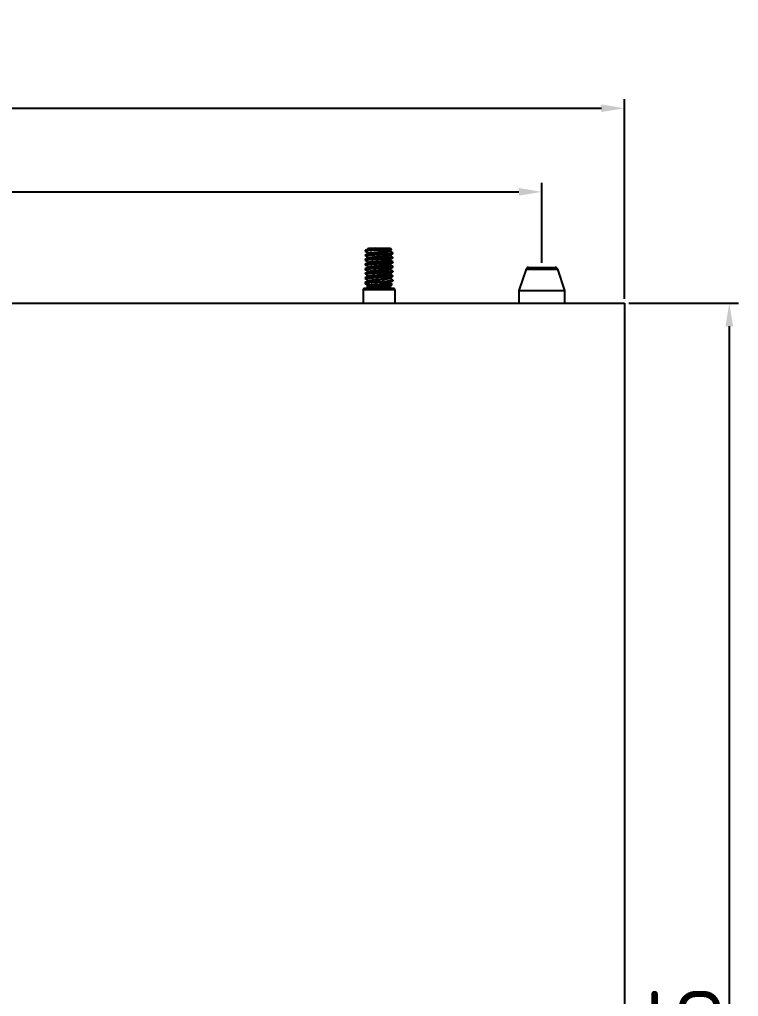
# Model space of a CAD drawing. Header units: millimetres. Extents: x 3299 to 14264, y 1863 to 5555.
# Drawn here: x 4096.7 to 4253.5, y 2687.9 to 2900.9 of the extents above; entities that cross this region are included whole.
import ezdxf

# ---------------------------------------------------------------- set-up
doc = ezdxf.new("R2010")
doc.units = ezdxf.units.MM
doc.layers.add('02___PRT_ALL_AXES', color=7, linetype='Continuous')
doc.layers.add('细实线', color=7, linetype='Continuous', lineweight=18)
doc.styles.add('工程字', font='gbenor.shx', dxfattribs={"bigfont": 'gbcbig.shx'})
doc.dimstyles.new('ISO-200', dxfattribs={"dimtxt": 15, "dimasz": 5, "dimexe": 2, "dimexo": 1, "dimgap": 2, "dimtad": 1, "dimdsep": 46, "dimtxsty": '工程字', "dimcen": 2.5, "dimclrd": 3, "dimclre": 3, "dimclrt": 6, "dimadec": 0, "dimazin": 0, "dimtfac": 1, "dimtmove": 0, "dimatfit": 3, "dimfxl": 1, "dimarcsym": 0})

# ---------------------------------------------------------------- blocks, each defined once
blk = doc.blocks.new('*D152')
at = {"layer": 'Defpoints', "color": 0, "transparency": 16777216}
for p in [(4210.59, 2863.32), (3646.59, 2846.82), (4210.59, 2846.82)]:
    blk.add_point(p, dxfattribs=at)
at = {"layer": '细实线', "color": 3, "lineweight": -2, "transparency": 16777216}
for p, q in [((3646.59, 2847.82), (3646.59, 2865.32)), ((4210.59, 2847.82), (4210.59, 2865.32)), ((3651.59, 2863.32), (4205.59, 2863.32))]:
    blk.add_line(p, q, dxfattribs=at)
at = {"layer": '细实线', "color": 3, "transparency": 16777216}
for points in [[(3651.59, 2864.15), (3651.59, 2862.49), (3646.59, 2863.32)], [(4205.59, 2864.15), (4205.59, 2862.49), (4210.59, 2863.32)]]:
    blk.add_solid(points, dxfattribs=at)
at = {"layer": '细实线', "color": 6, "lineweight": 5, "transparency": 16777216, "insert": (3928.59, 2872.82), "char_height": 15, "attachment_point": 5, "style": '工程字'}
blk.add_mtext('564', dxfattribs=at)
blk = doc.blocks.new('*D153')
at = {"layer": 'Defpoints', "color": 0, "transparency": 16777216}
for p in [(4228.59, 2881.55), (3628.59, 2839.02), (4228.59, 2839.02)]:
    blk.add_point(p, dxfattribs=at)
at = {"layer": '细实线', "color": 3, "lineweight": -2, "transparency": 16777216}
for p, q in [((3628.59, 2840.02), (3628.59, 2883.55)), ((4228.59, 2840.02), (4228.59, 2883.55)), ((3633.59, 2881.55), (4223.59, 2881.55))]:
    blk.add_line(p, q, dxfattribs=at)
at = {"layer": '细实线', "color": 3, "transparency": 16777216}
for points in [[(3633.59, 2882.38), (3633.59, 2880.72), (3628.59, 2881.55)], [(4223.59, 2882.38), (4223.59, 2880.72), (4228.59, 2881.55)]]:
    blk.add_solid(points, dxfattribs=at)
at = {"layer": '细实线', "color": 6, "lineweight": 5, "transparency": 16777216, "insert": (3928.59, 2891.05), "char_height": 15, "attachment_point": 5, "style": '工程字'}
blk.add_mtext('600', dxfattribs=at)
blk = doc.blocks.new('*D154')
at = {"layer": 'Defpoints', "color": 0, "transparency": 16777216}
for p in [(4228.59, 2839.02), (4228.59, 2501.52), (4251.47, 2501.52)]:
    blk.add_point(p, dxfattribs=at)
at = {"layer": '细实线', "color": 3, "lineweight": -2, "transparency": 16777216}
for p, q in [((4229.59, 2839.02), (4253.47, 2839.02)), ((4251.47, 2834.02), (4251.47, 2506.52)), ((4229.59, 2501.52), (4253.47, 2501.52))]:
    blk.add_line(p, q, dxfattribs=at)
at = {"layer": '细实线', "color": 3, "transparency": 16777216}
for points in [[(4250.64, 2834.02), (4252.31, 2834.02), (4251.47, 2839.02)], [(4250.64, 2506.52), (4252.31, 2506.52), (4251.47, 2501.52)]]:
    blk.add_solid(points, dxfattribs=at)
at = {"layer": '细实线', "color": 6, "lineweight": 5, "transparency": 16777216, "insert": (4241.97, 2670.27), "char_height": 15, "attachment_point": 5, "rotation": 90, "style": '工程字'}
blk.add_mtext('337.5', dxfattribs=at)

msp = doc.modelspace()

# ---------------------------------------------------------------- linework, layer by layer
at = {"color": 7, "linetype": 'Continuous'}
for p, q in [((4172.13564, 2850.55801), (4172.08801, 2850.52311)), ((4172.08801, 2850.52311), (4172.66096, 2850.52311)), ((4172.08801, 2850.42311), (4172.10059, 2850.40853)), ((4172.76457, 2851.02311), (4172.85054, 2850.97311)), ((4172.76459, 2851.02311), (4177.58789, 2851.02311)), ((4172.88435, 2850.99277), (4172.97612, 2851.02311)), ((4177.58801, 2851.02311), (4177.83442, 2850.7767)), ((4172.10059, 2849.53769), (4172.08801, 2849.52311)), ((4172.08801, 2849.52311), (4172.08801, 2849.42311)), ((4172.10059, 2849.40853), (4172.08801, 2849.42311)), ((4172.10059, 2848.53769), (4172.08801, 2848.52311)), ((4172.08801, 2848.52311), (4172.08801, 2848.42311)), ((4172.10059, 2848.40853), (4172.08801, 2848.42311)), ((4178.07543, 2850.03769), (4178.08801, 2850.02311)), ((4178.07543, 2849.90853), (4178.08801, 2849.92311)), ((4178.07543, 2849.03769), (4178.08801, 2849.02311)), ((4178.07543, 2848.90853), (4178.08801, 2848.92311)), ((4178.08801, 2850.02311), (4178.08801, 2849.92311)), ((4178.08801, 2849.02311), (4178.08801, 2848.92311)), ((4172.10059, 2847.53769), (4172.08801, 2847.52311)), ((4172.08801, 2847.52311), (4172.08801, 2847.42311)), ((4172.10059, 2847.40853), (4172.08801, 2847.42311)), ((4172.10059, 2846.53769), (4172.08801, 2846.52311)), ((4172.08801, 2846.52311), (4172.08801, 2846.42311)), ((4172.10059, 2846.40853), (4172.08801, 2846.42311)), ((4178.07543, 2848.03769), (4178.08801, 2848.02311)), ((4178.07543, 2847.90853), (4178.08801, 2847.92311)), ((4178.07543, 2847.03769), (4178.08801, 2847.02311)), ((4178.07543, 2846.90853), (4178.08801, 2846.92311)), ((4178.08801, 2846.02311), (4178.07543, 2846.03769)), ((4178.08801, 2848.02311), (4178.08801, 2847.92311)), ((4178.08801, 2847.02311), (4178.08801, 2846.92311)), ((4178.08801, 2846.02311), (4178.08801, 2845.92311)), ((4207.19773, 2846.48406), (4205.61301, 2841.82311)), ((4207.19773, 2846.48406), (4213.97829, 2846.48406)), ((4207.67112, 2846.82311), (4213.5049, 2846.82311)), ((4213.97829, 2846.48406), (4215.56301, 2841.82311)), ((4172.10059, 2845.53769), (4172.08801, 2845.52311)), ((4172.08801, 2845.52311), (4172.08801, 2845.42311)), ((4172.10059, 2845.40853), (4172.08801, 2845.42311)), ((4172.10059, 2844.53769), (4172.08801, 2844.52311)), ((4172.08801, 2844.52311), (4172.08801, 2844.42311)), ((4172.10059, 2844.40853), (4172.08801, 2844.42311)), ((4178.07543, 2845.90853), (4178.08801, 2845.92311)), ((4178.08801, 2845.02311), (4178.07543, 2845.03769)), ((4178.07543, 2844.90853), (4178.08801, 2844.92311)), ((4178.07543, 2844.03769), (4178.08801, 2844.02311)), ((4178.07543, 2843.90853), (4178.08801, 2843.92311)), ((4178.08801, 2845.02311), (4178.08801, 2844.92311)), ((4178.08801, 2844.02311), (4178.08801, 2843.92311)), ((4178.53801, 2841.92311), (4171.63801, 2841.92311)), ((4178.23801, 2842.22311), (4171.93801, 2842.22311)), ((4172.08801, 2843.52311), (4172.10059, 2843.53769)), ((4172.24036, 2843.17504), (4172.16227, 2843.22311)), ((4172.97612, 2843.02311), (4172.23484, 2843.47311)), ((4172.47079, 2842.84033), (4172.47404, 2842.84936)), ((4172.47079, 2842.84033), (4172.58801, 2842.72311)), ((4172.58801, 2842.72311), (4177.58801, 2842.72311)), ((4172.62676, 2842.81103), (4172.97612, 2843.02311)), ((4177.96122, 2843.09631), (4177.58801, 2842.72311)), ((4177.95775, 2843.10593), (4177.96122, 2843.09631)), ((4205.61301, 2841.82311), (4215.56301, 2841.82311)), ((4205.61301, 2841.82311), (4205.61301, 2839.02311)), ((4215.56301, 2841.82311), (4215.56301, 2839.02311)), ((3628.58801, 2839.02311), (4228.58801, 2839.02311)), ((4228.58801, 2839.02311), (4228.58801, 2501.52311))]:
    msp.add_line(p, q, dxfattribs=at)
for points in [[(4172.10059, 2850.40853), (4172.37322, 2850.2504), (4172.67325, 2850.07618), (4172.85054, 2849.97311)], [(4172.88435, 2850.99277), (4172.66823, 2850.86712), (4172.3682, 2850.69291), (4172.13564, 2850.55801)], [(4177.29167, 2850.45345), (4177.50277, 2850.57618), (4177.8308, 2850.76664)], [(4178.07543, 2850.03769), (4177.80782, 2850.19291), (4177.50779, 2850.36712), (4177.32548, 2850.47311)], [(4172.88435, 2849.99277), (4172.66823, 2849.86712), (4172.3682, 2849.69291), (4172.10059, 2849.53769)], [(4172.10059, 2849.40853), (4172.37322, 2849.2504), (4172.67325, 2849.07618), (4172.85054, 2848.97311)], [(4172.88435, 2848.99277), (4172.66823, 2848.86712), (4172.3682, 2848.69291), (4172.10059, 2848.53769)], [(4172.10059, 2848.40853), (4172.37322, 2848.2504), (4172.67325, 2848.07618), (4172.85054, 2847.97311)], [(4177.29167, 2849.45345), (4177.50277, 2849.57618), (4177.80281, 2849.7504), (4178.07543, 2849.90853)], [(4177.29167, 2848.45345), (4177.50277, 2848.57618), (4177.80281, 2848.7504), (4178.07543, 2848.90853)], [(4178.07543, 2849.03769), (4177.80782, 2849.19291), (4177.50779, 2849.36712), (4177.32548, 2849.47311)], [(4178.07543, 2848.03769), (4177.80782, 2848.19291), (4177.50779, 2848.36712), (4177.32548, 2848.47311)], [(4172.88435, 2847.99277), (4172.66823, 2847.86712), (4172.3682, 2847.69291), (4172.10059, 2847.53769)], [(4172.10059, 2847.40853), (4172.37322, 2847.2504), (4172.67325, 2847.07618), (4172.85054, 2846.97311)], [(4172.88435, 2846.99277), (4172.66823, 2846.86712), (4172.3682, 2846.69291), (4172.10059, 2846.53769)], [(4172.10059, 2846.40853), (4172.37322, 2846.2504), (4172.67325, 2846.07618), (4172.85054, 2845.97311)], [(4172.88435, 2845.99277), (4172.66823, 2845.86712), (4172.3682, 2845.69291), (4172.10059, 2845.53769)], [(4177.29167, 2847.45345), (4177.50277, 2847.57618), (4177.80281, 2847.7504), (4178.07543, 2847.90853)], [(4177.29167, 2846.45345), (4177.50277, 2846.57618), (4177.80281, 2846.7504), (4178.07543, 2846.90853)], [(4178.07543, 2847.03769), (4177.80782, 2847.19291), (4177.50779, 2847.36712), (4177.32548, 2847.47311)], [(4178.07543, 2846.03769), (4177.80782, 2846.19291), (4177.50779, 2846.36712), (4177.32548, 2846.47311)], [(4172.10059, 2845.40853), (4172.37322, 2845.2504), (4172.67325, 2845.07618), (4172.85054, 2844.97311)], [(4172.88435, 2844.99277), (4172.66823, 2844.86712), (4172.3682, 2844.69291), (4172.10059, 2844.53769)], [(4172.10059, 2844.40853), (4172.37322, 2844.2504), (4172.67325, 2844.07618), (4172.85054, 2843.97311)], [(4172.88435, 2843.99277), (4172.66823, 2843.86712), (4172.3682, 2843.69291), (4172.10059, 2843.53769)], [(4177.29167, 2845.45345), (4177.50277, 2845.57618), (4177.80281, 2845.7504), (4178.07543, 2845.90853)], [(4177.29167, 2844.45345), (4177.50277, 2844.57618), (4177.80281, 2844.7504), (4178.07543, 2844.90853)], [(4177.29167, 2843.45345), (4177.50277, 2843.57618), (4177.80281, 2843.7504), (4178.07543, 2843.90853)], [(4178.07543, 2845.03769), (4177.80782, 2845.19291), (4177.50779, 2845.36712), (4177.32548, 2845.47311)], [(4178.07543, 2844.03769), (4177.80782, 2844.19291), (4177.50779, 2844.36712), (4177.32548, 2844.47311)], [(4172.24036, 2843.17504), (4172.45003, 2843.04924), (4172.63065, 2842.94023)], [(4172.6588, 2842.95656), (4172.5676, 2842.90363), (4172.47404, 2842.84936)], [(4177.95775, 2843.10593), (4177.80782, 2843.19291), (4177.50779, 2843.36712), (4177.32548, 2843.47311)]]:
    msp.add_lwpolyline(points, dxfattribs=at)
for centre, radius, start, end in [((4207.67112, 2846.32311), 0.5, 90, 161.2219668), ((4213.5049, 2846.32311), 0.5, 18.7780332, 90), ((4171.93801, 2841.92311), 0.3, 90, 180), ((4178.23801, 2841.92311), 0.3, 0, 90)]:
    msp.add_arc(centre, radius, start, end, dxfattribs=at)
for points, knots in [([(4172.66096, 2850.52311), (4172.61735, 2850.51917), (4172.53532, 2850.5114), (4172.43621, 2850.50075), (4172.36496, 2850.49212), (4172.31775, 2850.4859), (4172.27482, 2850.47968), (4172.23624, 2850.47347), (4172.20204, 2850.46727), (4172.17229, 2850.46109), (4172.15035, 2850.45574), (4172.13508, 2850.45139), (4172.12529, 2850.44828), (4172.11662, 2850.44517), (4172.10912, 2850.44208), (4172.10269, 2850.43895), (4172.09466, 2850.43425), (4172.08801, 2850.42829), (4172.08801, 2850.42311)], [0, 0, 0, 0, 0.223423963, 0.420450549, 0.508607983, 0.589634485, 0.663431712, 0.729924305, 0.789043364, 0.840730337, 0.884949955, 0.904267291, 0.921733684, 0.93736409, 0.951181705, 0.963222833, 0.973545603, 1, 1, 1, 1]), ([(4174.48646, 2851.02311), (4174.34715, 2851.00227), (4174.07448, 2850.96165), (4173.6781, 2850.90136), (4173.30992, 2850.84243), (4173.02517, 2850.79294), (4172.81822, 2850.75334), (4172.68043, 2850.72496), (4172.5554, 2850.69688), (4172.44375, 2850.66912), (4172.34596, 2850.64165), (4172.27357, 2850.61815), (4172.22305, 2850.59922), (4172.19047, 2850.58569), (4172.16161, 2850.57222), (4172.14387, 2850.56277), (4172.13566, 2850.55801)], [0, 0, 0, 0, 0.175926587, 0.344289064, 0.500718693, 0.641591835, 0.705216481, 0.76386899, 0.817279195, 0.865232999, 0.907544399, 0.944115535, 0.96023671, 0.97491436, 0.988160638, 1, 1, 1, 1]), ([(4177.83079, 2850.76664), (4177.82951, 2850.7659), (4177.82656, 2850.76446), (4177.8192, 2850.76162), (4177.80729, 2850.75822), (4177.7898, 2850.75435), (4177.76813, 2850.75046), (4177.74232, 2850.74656), (4177.69979, 2850.74102), (4177.63661, 2850.73429), (4177.54909, 2850.72658), (4177.44644, 2850.71886), (4177.32932, 2850.71114), (4177.19846, 2850.70342), (4177.05469, 2850.69572), (4176.89888, 2850.68803), (4176.73199, 2850.68035), (4176.49026, 2850.66989), (4176.16833, 2850.65702), (4175.76367, 2850.64197), (4175.34138, 2850.62699), (4174.91108, 2850.61207), (4174.48241, 2850.59722), (4174.06483, 2850.58246), (4173.66743, 2850.56778), (4173.29868, 2850.5532), (4172.96639, 2850.53874), (4172.75789, 2850.52841), (4172.66096, 2850.52311)], [0, 0, 0, 0, 0.000855761, 0.001899461, 0.004567888, 0.008024729, 0.012274695, 0.017317372, 0.023146594, 0.037125148, 0.054126807, 0.074050571, 0.096765162, 0.122133327, 0.149998337, 0.180186006, 0.212518091, 0.246797224, 0.320373162, 0.399186681, 0.481418514, 0.565198033, 0.648649224, 0.729935558, 0.807290654, 0.879054331, 0.943752795, 1, 1, 1, 1]), ([(4172.88436, 2849.99277), (4172.88906, 2849.9955), (4172.90015, 2850.00076), (4172.91933, 2850.00783), (4172.94292, 2850.01493), (4172.97087, 2850.02205), (4173.00314, 2850.02918), (4173.05451, 2850.03924), (4173.12905, 2850.05154), (4173.23043, 2850.06572), (4173.34698, 2850.07996), (4173.47775, 2850.09422), (4173.62169, 2850.10851), (4173.7776, 2850.12281), (4174.00566, 2850.14239), (4174.31046, 2850.16649), (4174.69279, 2850.19478), (4175.08801, 2850.22311), (4175.48323, 2850.25143), (4175.86556, 2850.27973), (4176.17036, 2850.30383), (4176.39842, 2850.32341), (4176.55434, 2850.33772), (4176.69827, 2850.352), (4176.82904, 2850.36626), (4176.94559, 2850.3805), (4177.04697, 2850.39468), (4177.12151, 2850.40699), (4177.17288, 2850.41704), (4177.20515, 2850.42417), (4177.2331, 2850.43129), (4177.25669, 2850.43839), (4177.27587, 2850.44546), (4177.28696, 2850.45072), (4177.29166, 2850.45345)], [0, 0, 0, 0, 0.003671267, 0.008268159, 0.013813515, 0.020312795, 0.027760448, 0.036147191, 0.055690298, 0.078812707, 0.105332222, 0.135050258, 0.167724015, 0.203094171, 0.240876807, 0.322432172, 0.409750374, 0.499999398, 0.590248826, 0.677567367, 0.759122331, 0.796905489, 0.832274281, 0.864949913, 0.894665887, 0.921186835, 0.944309373, 0.963851202, 0.972239373, 0.97968789, 0.986185987, 0.991729789, 0.996327336, 1, 1, 1, 1]), ([(4177.83441, 2850.7767), (4177.8348, 2850.77631), (4177.83546, 2850.77554), (4177.83613, 2850.77425), (4177.83635, 2850.77292), (4177.83608, 2850.7716), (4177.83536, 2850.77031), (4177.83371, 2850.76847), (4177.83203, 2850.76736), (4177.83079, 2850.76664)], [0, 0, 0, 0, 0.126281493, 0.234427547, 0.332529419, 0.431197916, 0.540894252, 0.669420496, 1, 1, 1, 1]), ([(4172.08801, 2849.42311), (4172.08801, 2849.4245), (4172.08884, 2849.42758), (4172.09209, 2849.43171), (4172.09715, 2849.43574), (4172.10409, 2849.43975), (4172.11292, 2849.44376), (4172.12367, 2849.44778), (4172.13634, 2849.45181), (4172.15697, 2849.45751), (4172.18758, 2849.46448), (4172.23002, 2849.47249), (4172.2799, 2849.48052), (4172.33708, 2849.48858), (4172.40142, 2849.49665), (4172.47275, 2849.50472), (4172.5509, 2849.51281), (4172.6681, 2849.524), (4172.82997, 2849.5378), (4172.96363, 2849.54796), (4173.03437, 2849.55311)], [0, 0, 0, 0, 0.004335532, 0.009537526, 0.016134341, 0.024387615, 0.034427764, 0.046324417, 0.060116976, 0.075824688, 0.11300384, 0.157861494, 0.210347147, 0.270353034, 0.337731759, 0.412328206, 0.493966349, 0.582445539, 0.779073468, 1, 1, 1, 1]), ([(4172.08801, 2848.42311), (4172.08801, 2848.4244), (4172.08872, 2848.42724), (4172.09153, 2848.43111), (4172.09595, 2848.43488), (4172.10201, 2848.43863), (4172.10971, 2848.44238), (4172.11908, 2848.44613), (4172.13013, 2848.4499), (4172.14812, 2848.45522), (4172.17483, 2848.46173), (4172.21189, 2848.46921), (4172.25546, 2848.47671), (4172.30545, 2848.48423), (4172.36175, 2848.49176), (4172.42425, 2848.4993), (4172.49278, 2848.50685), (4172.59576, 2848.5173), (4172.73834, 2848.53019), (4172.92515, 2848.54521), (4173.13158, 2848.56025), (4173.35576, 2848.57531), (4173.59567, 2848.59038), (4173.84912, 2848.60546), (4174.11381, 2848.62055), (4174.4822, 2848.64088), (4174.9522, 2848.66594), (4175.51564, 2848.69574), (4175.97898, 2848.7209), (4176.33679, 2848.74133), (4176.58977, 2848.75641), (4176.82911, 2848.77149), (4177.05266, 2848.78655), (4177.25837, 2848.80158), (4177.4444, 2848.8166), (4177.60904, 2848.83157), (4177.73213, 2848.84451), (4177.81878, 2848.85504), (4177.87461, 2848.86257), (4177.92412, 2848.87009), (4177.96719, 2848.87759), (4178.00375, 2848.88506), (4178.03372, 2848.89249), (4178.05446, 2848.89901), (4178.06759, 2848.90442), (4178.07301, 2848.90714), (4178.0754, 2848.90853)], [0, 0, 0, 0, 0.000644869, 0.001404336, 0.002351467, 0.003524303, 0.004942444, 0.006616567, 0.008552829, 0.010754941, 0.015963423, 0.022244469, 0.02959066, 0.037991326, 0.047433342, 0.057896564, 0.069357181, 0.08179093, 0.10947282, 0.140692666, 0.175175439, 0.21260813, 0.252655887, 0.294955558, 0.339125895, 0.384767103, 0.478800891, 0.573660564, 0.665919546, 0.710025689, 0.752246428, 0.792200854, 0.829527115, 0.863890871, 0.894980724, 0.92252238, 0.946267909, 0.956654059, 0.966017238, 0.974337884, 0.981603166, 0.987802597, 0.992929117, 0.996985542, 0.99862013, 1, 1, 1, 1]), ([(4173.03437, 2848.65311), (4172.9712, 2848.64851), (4172.85094, 2848.63941), (4172.68027, 2848.62513), (4172.52935, 2848.61088), (4172.39944, 2848.59669), (4172.30487, 2848.58436), (4172.24054, 2848.57424), (4172.20094, 2848.5671), (4172.16724, 2848.56), (4172.13952, 2848.55292), (4172.12025, 2848.54672), (4172.10797, 2848.54159), (4172.10287, 2848.53901), (4172.10061, 2848.53769)], [0, 0, 0, 0, 0.201492007, 0.383656223, 0.544808282, 0.683723721, 0.799356863, 0.848168357, 0.890853918, 0.927369397, 0.957695046, 0.981853605, 0.991661561, 1, 1, 1, 1]), ([(4178.08801, 2850.02311), (4178.08801, 2850.02182), (4178.08731, 2850.01898), (4178.08449, 2850.01511), (4178.08007, 2850.01134), (4178.07401, 2850.00759), (4178.06631, 2850.00384), (4178.05694, 2850.00009), (4178.04589, 2849.99632), (4178.0279, 2849.991), (4178.00119, 2849.98449), (4177.96413, 2849.97701), (4177.92056, 2849.96951), (4177.87057, 2849.96199), (4177.81427, 2849.95446), (4177.75177, 2849.94692), (4177.68324, 2849.93937), (4177.58026, 2849.92892), (4177.43768, 2849.91603), (4177.25088, 2849.90101), (4177.04445, 2849.88597), (4176.82026, 2849.87091), (4176.58035, 2849.85584), (4176.3269, 2849.84075), (4176.06221, 2849.82566), (4175.69382, 2849.80534), (4175.22382, 2849.78028), (4174.66038, 2849.75048), (4174.19704, 2849.72532), (4173.83923, 2849.70489), (4173.58625, 2849.68981), (4173.34691, 2849.67473), (4173.12336, 2849.65967), (4172.91765, 2849.64464), (4172.73163, 2849.62962), (4172.56699, 2849.61465), (4172.44389, 2849.60171), (4172.35724, 2849.59118), (4172.30141, 2849.58365), (4172.25191, 2849.57613), (4172.20883, 2849.56863), (4172.17227, 2849.56116), (4172.1423, 2849.55373), (4172.12156, 2849.54721), (4172.10843, 2849.5418), (4172.10302, 2849.53908), (4172.10062, 2849.53769)], [0, 0, 0, 0, 0.00064487, 0.001404336, 0.002351468, 0.003524304, 0.004942445, 0.006616568, 0.008552831, 0.010754943, 0.015963426, 0.022244474, 0.029590666, 0.037991334, 0.047433352, 0.057896575, 0.069357195, 0.081790946, 0.109472842, 0.140692694, 0.175175473, 0.212608171, 0.252655935, 0.294955613, 0.339125957, 0.384767172, 0.478800971, 0.573660652, 0.665919638, 0.710025781, 0.752246519, 0.792200943, 0.829527199, 0.86389095, 0.894980796, 0.922522444, 0.946267962, 0.956654106, 0.966017279, 0.974337919, 0.981603195, 0.987802619, 0.992929131, 0.996985549, 0.998620133, 1, 1, 1, 1]), ([(4172.88435, 2848.99277), (4172.88883, 2848.99537), (4172.89934, 2849.0004), (4172.91746, 2849.00718), (4172.93962, 2849.01398), (4172.96578, 2849.02081), (4172.99591, 2849.02765), (4173.04377, 2849.03728), (4173.11315, 2849.04906), (4173.20748, 2849.06267), (4173.31594, 2849.07631), (4173.43765, 2849.08998), (4173.52314, 2849.09871), (4173.56792, 2849.10311)], [0, 0, 0, 0, 0.022368175, 0.050180629, 0.083541831, 0.12247672, 0.166972939, 0.216997688, 0.333376403, 0.47090047, 0.628727296, 0.805621936, 1, 1, 1, 1]), ([(4172.88436, 2847.99277), (4172.88906, 2847.9955), (4172.90015, 2848.00076), (4172.91934, 2848.00783), (4172.94292, 2848.01493), (4172.97087, 2848.02205), (4173.00314, 2848.02918), (4173.05451, 2848.03923), (4173.12905, 2848.05154), (4173.23043, 2848.06572), (4173.34698, 2848.07995), (4173.47775, 2848.09422), (4173.62169, 2848.1085), (4173.7776, 2848.12281), (4174.00566, 2848.14239), (4174.31046, 2848.16649), (4174.69279, 2848.19478), (4175.08801, 2848.22311), (4175.48323, 2848.25143), (4175.86556, 2848.27973), (4176.17036, 2848.30383), (4176.39842, 2848.32341), (4176.55433, 2848.33771), (4176.69827, 2848.352), (4176.82904, 2848.36626), (4176.94559, 2848.3805), (4177.04697, 2848.39468), (4177.12151, 2848.40698), (4177.17288, 2848.41704), (4177.20515, 2848.42417), (4177.2331, 2848.43129), (4177.25669, 2848.43839), (4177.27588, 2848.44546), (4177.28696, 2848.45072), (4177.29166, 2848.45345)], [0, 0, 0, 0, 0.003673286, 0.00827159, 0.013815367, 0.020312219, 0.027760563, 0.036149437, 0.055691779, 0.078813129, 0.105335327, 0.135050017, 0.167726312, 0.203095129, 0.240877714, 0.322432618, 0.409751454, 0.500000818, 0.590249486, 0.677567669, 0.759123427, 0.796905172, 0.832276518, 0.864949248, 0.894667634, 0.921187465, 0.944308698, 0.963853514, 0.972239639, 0.979686378, 0.986185443, 0.991732054, 0.996329419, 1, 1, 1, 1]), ([(4173.03437, 2849.55311), (4173.14239, 2849.56097), (4173.36971, 2849.5764), (4173.72526, 2849.59832), (4174.10731, 2849.62028), (4174.50841, 2849.64227), (4174.92079, 2849.66426), (4175.33642, 2849.68626), (4175.74722, 2849.70825), (4176.1452, 2849.73024), (4176.52263, 2849.75219), (4176.87216, 2849.77411), (4177.14282, 2849.79288), (4177.34034, 2849.80812), (4177.47254, 2849.81917), (4177.59313, 2849.83019), (4177.70152, 2849.8412), (4177.79721, 2849.85219), (4177.87972, 2849.86314), (4177.94, 2849.87264), (4177.98129, 2849.88041), (4178.00707, 2849.88592), (4178.0293, 2849.89141), (4178.04797, 2849.89689), (4178.06306, 2849.90234), (4178.07175, 2849.90641), (4178.07541, 2849.90853)], [0, 0, 0, 0, 0.064248641, 0.135152492, 0.211304009, 0.291251994, 0.373438885, 0.45627195, 0.538144868, 0.617470348, 0.692711062, 0.762408734, 0.825215805, 0.853652545, 0.879922696, 0.903904338, 0.925481957, 0.944553421, 0.961035457, 0.974852369, 0.980745821, 0.98595724, 0.990484355, 0.994327436, 0.997493303, 1, 1, 1, 1]), ([(4178.08801, 2849.02311), (4178.08801, 2849.02213), (4178.08763, 2849.02006), (4178.08603, 2849.0171), (4178.08346, 2849.0142), (4178.07993, 2849.01132), (4178.07544, 2849.00845), (4178.06763, 2849.00435), (4178.05531, 2848.99937), (4178.03752, 2848.99368), (4178.01586, 2848.98798), (4177.99035, 2848.98226), (4177.96102, 2848.97652), (4177.92791, 2848.97078), (4177.89106, 2848.96503), (4177.85051, 2848.95927), (4177.78924, 2848.95129), (4177.70384, 2848.94144), (4177.59108, 2848.92998), (4177.46512, 2848.91851), (4177.27281, 2848.90256), (4177.00491, 2848.88298), (4176.65452, 2848.86021), (4176.27112, 2848.83739), (4175.8628, 2848.81454), (4175.43816, 2848.79166), (4175.00613, 2848.76878), (4174.57583, 2848.7459), (4174.15633, 2848.72303), (4173.75644, 2848.70019), (4173.38462, 2848.67738), (4173.14708, 2848.66131), (4173.03437, 2848.65311)], [0, 0, 0, 0, 0.000577, 0.001216819, 0.001966211, 0.002854596, 0.003899542, 0.005111677, 0.008060856, 0.011733818, 0.016143283, 0.021291763, 0.02717753, 0.033796868, 0.041144882, 0.049214742, 0.057996089, 0.077648117, 0.10000787, 0.124960848, 0.152377216, 0.214024879, 0.283665601, 0.359840736, 0.440952406, 0.525297879, 0.611105103, 0.696570063, 0.779898885, 0.859333434, 0.933227109, 1, 1, 1, 1]), ([(4173.56792, 2849.10311), (4173.64664, 2849.11085), (4173.81226, 2849.12605), (4174.07128, 2849.14767), (4174.34952, 2849.16933), (4174.64168, 2849.191), (4174.94228, 2849.21269), (4175.24564, 2849.23438), (4175.54601, 2849.25607), (4175.83773, 2849.27774), (4176.11529, 2849.2994), (4176.37345, 2849.32102), (4176.60733, 2849.34258), (4176.78494, 2849.36115), (4176.91157, 2849.37628), (4176.99395, 2849.38715), (4177.06733, 2849.39799), (4177.13137, 2849.40881), (4177.18576, 2849.41958), (4177.22485, 2849.42897), (4177.25102, 2849.43666), (4177.26694, 2849.44208), (4177.28031, 2849.44749), (4177.2882, 2849.45143), (4177.29167, 2849.45345)], [0, 0, 0, 0, 0.063377804, 0.133262351, 0.20825727, 0.286994911, 0.367998689, 0.449739264, 0.530679759, 0.609302608, 0.684126455, 0.753750646, 0.816873122, 0.872312993, 0.896831045, 0.919057671, 0.938894203, 0.956261621, 0.971086249, 0.983316393, 0.988454514, 0.992942681, 0.996786788, 1, 1, 1, 1]), ([(4172.08801, 2847.42311), (4172.08801, 2847.4244), (4172.08872, 2847.42724), (4172.09153, 2847.43111), (4172.09595, 2847.43488), (4172.10201, 2847.43863), (4172.10971, 2847.44238), (4172.11908, 2847.44613), (4172.13013, 2847.4499), (4172.14812, 2847.45522), (4172.17483, 2847.46173), (4172.21189, 2847.46921), (4172.25546, 2847.47671), (4172.30545, 2847.48423), (4172.36175, 2847.49176), (4172.42425, 2847.4993), (4172.49278, 2847.50685), (4172.59576, 2847.5173), (4172.73834, 2847.53019), (4172.92515, 2847.54521), (4173.13158, 2847.56025), (4173.35576, 2847.57531), (4173.59567, 2847.59038), (4173.84912, 2847.60546), (4174.11381, 2847.62055), (4174.4822, 2847.64088), (4174.9522, 2847.66594), (4175.51564, 2847.69574), (4175.97898, 2847.7209), (4176.33679, 2847.74133), (4176.58977, 2847.75641), (4176.82911, 2847.77149), (4177.05266, 2847.78655), (4177.25837, 2847.80158), (4177.4444, 2847.8166), (4177.60904, 2847.83157), (4177.73213, 2847.84451), (4177.81878, 2847.85504), (4177.87461, 2847.86257), (4177.92412, 2847.87009), (4177.96719, 2847.87759), (4178.00375, 2847.88506), (4178.03372, 2847.89249), (4178.05446, 2847.89901), (4178.06759, 2847.90442), (4178.07301, 2847.90714), (4178.0754, 2847.90853)], [0, 0, 0, 0, 0.000644869, 0.001404336, 0.002351467, 0.003524303, 0.004942444, 0.006616567, 0.008552829, 0.010754941, 0.015963423, 0.022244469, 0.02959066, 0.037991326, 0.047433342, 0.057896564, 0.069357181, 0.08179093, 0.10947282, 0.140692666, 0.175175439, 0.21260813, 0.252655887, 0.294955558, 0.339125895, 0.384767103, 0.478800891, 0.573660564, 0.665919546, 0.710025689, 0.752246428, 0.792200854, 0.829527115, 0.863890871, 0.894980724, 0.92252238, 0.946267909, 0.956654059, 0.966017238, 0.974337884, 0.981603166, 0.987802597, 0.992929117, 0.996985542, 0.99862013, 1, 1, 1, 1]), ([(4172.08801, 2846.42311), (4172.08801, 2846.42406), (4172.08837, 2846.42607), (4172.08988, 2846.42895), (4172.09231, 2846.43178), (4172.09715, 2846.43583), (4172.10575, 2846.44071), (4172.11895, 2846.44621), (4172.13581, 2846.45174), (4172.15633, 2846.45729), (4172.18049, 2846.46286), (4172.20827, 2846.46844), (4172.23964, 2846.47403), (4172.27456, 2846.47962), (4172.313, 2846.48522), (4172.37111, 2846.49299), (4172.45215, 2846.50258), (4172.51928, 2846.50957), (4172.55503, 2846.51311)], [0, 0, 0, 0, 0.005910656, 0.012431176, 0.020022607, 0.028980643, 0.051623558, 0.08115971, 0.117898038, 0.161957099, 0.213374675, 0.272151189, 0.338261865, 0.411651139, 0.492250974, 0.579988162, 0.776471054, 1, 1, 1, 1]), ([(4178.08801, 2848.02311), (4178.08801, 2848.02182), (4178.08731, 2848.01898), (4178.08449, 2848.01511), (4178.08007, 2848.01134), (4178.07401, 2848.00759), (4178.06631, 2848.00384), (4178.05694, 2848.00009), (4178.04589, 2847.99632), (4178.0279, 2847.991), (4178.00119, 2847.98449), (4177.96413, 2847.97701), (4177.92056, 2847.96951), (4177.87057, 2847.96199), (4177.81427, 2847.95446), (4177.75177, 2847.94692), (4177.68324, 2847.93937), (4177.58026, 2847.92892), (4177.43768, 2847.91603), (4177.25088, 2847.90101), (4177.04445, 2847.88597), (4176.82026, 2847.87091), (4176.58035, 2847.85584), (4176.3269, 2847.84075), (4176.06221, 2847.82566), (4175.69382, 2847.80534), (4175.22382, 2847.78028), (4174.66038, 2847.75048), (4174.19704, 2847.72532), (4173.83923, 2847.70489), (4173.58625, 2847.68981), (4173.34691, 2847.67473), (4173.12336, 2847.65967), (4172.91765, 2847.64464), (4172.73163, 2847.62962), (4172.56699, 2847.61465), (4172.44389, 2847.60171), (4172.35724, 2847.59118), (4172.30141, 2847.58365), (4172.25191, 2847.57613), (4172.20883, 2847.56863), (4172.17227, 2847.56116), (4172.1423, 2847.55373), (4172.12156, 2847.54721), (4172.10843, 2847.5418), (4172.10302, 2847.53908), (4172.10062, 2847.53769)], [0, 0, 0, 0, 0.00064487, 0.001404336, 0.002351468, 0.003524304, 0.004942445, 0.006616568, 0.008552831, 0.010754943, 0.015963426, 0.022244474, 0.029590666, 0.037991334, 0.047433352, 0.057896575, 0.069357195, 0.081790946, 0.109472842, 0.140692694, 0.175175473, 0.212608171, 0.252655935, 0.294955613, 0.339125957, 0.384767172, 0.478800971, 0.573660652, 0.665919638, 0.710025781, 0.752246519, 0.792200943, 0.829527199, 0.86389095, 0.894980796, 0.922522444, 0.946267962, 0.956654106, 0.966017279, 0.974337919, 0.981603195, 0.987802619, 0.992929131, 0.996985549, 0.998620133, 1, 1, 1, 1]), ([(4178.08801, 2847.02311), (4178.08801, 2847.02182), (4178.08731, 2847.01898), (4178.08449, 2847.01511), (4178.08007, 2847.01134), (4178.07401, 2847.00759), (4178.06631, 2847.00384), (4178.05694, 2847.00009), (4178.04589, 2846.99632), (4178.0279, 2846.991), (4178.00119, 2846.98449), (4177.96413, 2846.97701), (4177.92056, 2846.96951), (4177.87057, 2846.96199), (4177.81427, 2846.95446), (4177.75177, 2846.94692), (4177.68324, 2846.93937), (4177.58026, 2846.92892), (4177.43768, 2846.91603), (4177.25088, 2846.90101), (4177.04445, 2846.88597), (4176.82026, 2846.87091), (4176.58035, 2846.85584), (4176.3269, 2846.84075), (4176.06221, 2846.82566), (4175.69382, 2846.80534), (4175.22382, 2846.78028), (4174.66038, 2846.75048), (4174.19704, 2846.72532), (4173.83923, 2846.70489), (4173.58625, 2846.68981), (4173.34691, 2846.67473), (4173.12336, 2846.65967), (4172.91765, 2846.64464), (4172.73163, 2846.62962), (4172.56699, 2846.61465), (4172.44389, 2846.60171), (4172.35724, 2846.59118), (4172.30141, 2846.58365), (4172.25191, 2846.57613), (4172.20883, 2846.56863), (4172.17227, 2846.56116), (4172.1423, 2846.55373), (4172.12156, 2846.54721), (4172.10843, 2846.5418), (4172.10302, 2846.53908), (4172.10062, 2846.53769)], [0, 0, 0, 0, 0.00064487, 0.001404336, 0.002351468, 0.003524304, 0.004942445, 0.006616568, 0.008552831, 0.010754943, 0.015963426, 0.022244474, 0.029590666, 0.037991334, 0.047433352, 0.057896575, 0.069357195, 0.081790946, 0.109472842, 0.140692694, 0.175175473, 0.212608171, 0.252655935, 0.294955613, 0.339125957, 0.384767172, 0.478800971, 0.573660652, 0.665919638, 0.710025781, 0.752246519, 0.792200943, 0.829527199, 0.86389095, 0.894980796, 0.922522444, 0.946267962, 0.956654106, 0.966017279, 0.974337919, 0.981603195, 0.987802619, 0.992929131, 0.996985549, 0.998620133, 1, 1, 1, 1]), ([(4172.55503, 2846.51311), (4172.59908, 2846.51747), (4172.69207, 2846.52609), (4172.89617, 2846.54318), (4173.18272, 2846.56409), (4173.55925, 2846.58838), (4173.97254, 2846.61273), (4174.41267, 2846.63712), (4174.86904, 2846.66153), (4175.33069, 2846.68595), (4175.78649, 2846.71036), (4176.22549, 2846.73475), (4176.63713, 2846.7591), (4176.95846, 2846.77992), (4177.19446, 2846.79684), (4177.35314, 2846.80912), (4177.49819, 2846.82138), (4177.62871, 2846.83363), (4177.74395, 2846.84584), (4177.84319, 2846.85801), (4177.91556, 2846.86858), (4177.96497, 2846.87724), (4177.99563, 2846.88336), (4178.02193, 2846.88946), (4178.04383, 2846.89554), (4178.06131, 2846.90158), (4178.07128, 2846.90614), (4178.07541, 2846.90853)], [0, 0, 0, 0, 0.023981664, 0.050584124, 0.110938046, 0.179606973, 0.254962117, 0.33519322, 0.418378348, 0.50252125, 0.585602589, 0.665629152, 0.740682271, 0.808964403, 0.840048582, 0.86884357, 0.895176285, 0.918894693, 0.939855123, 0.957941887, 0.973051957, 0.979466391, 0.985112305, 0.989985613, 0.994084971, 0.997416406, 1, 1, 1, 1]), ([(4178.08801, 2846.02311), (4178.08801, 2846.02202), (4178.08753, 2846.0197), (4178.08555, 2846.01641), (4178.08239, 2846.01321), (4178.07806, 2846.01003), (4178.07255, 2846.00685), (4178.06585, 2846.00368), (4178.05796, 2846.00049), (4178.04512, 2845.996), (4178.02602, 2845.9905), (4177.99948, 2845.98418), (4177.96823, 2845.97784), (4177.93233, 2845.97149), (4177.89183, 2845.96512), (4177.84679, 2845.95875), (4177.79728, 2845.95237), (4177.72261, 2845.94354), (4177.61874, 2845.93262), (4177.48194, 2845.91993), (4177.32964, 2845.90722), (4177.09855, 2845.8896), (4176.77908, 2845.86797), (4176.36495, 2845.84277), (4175.9178, 2845.81752), (4175.44919, 2845.79224), (4174.97124, 2845.76694), (4174.49632, 2845.74165), (4174.03669, 2845.71638), (4173.60425, 2845.69115), (4173.26607, 2845.66957), (4173.01745, 2845.65204), (4172.85026, 2845.63931), (4172.69759, 2845.62659), (4172.6008, 2845.61764), (4172.55503, 2845.61311)], [0, 0, 0, 0, 0.000585927, 0.001248831, 0.002043092, 0.003000694, 0.004139717, 0.005470668, 0.006999931, 0.008731548, 0.012810983, 0.017719168, 0.023455435, 0.030015528, 0.037393342, 0.04558105, 0.054566253, 0.064334605, 0.086161708, 0.11093207, 0.138484695, 0.168648756, 0.23601458, 0.311301535, 0.392572208, 0.47773205, 0.564584641, 0.650889776, 0.734421167, 0.813027079, 0.884678533, 0.917312786, 0.947544054, 0.975172311, 1, 1, 1, 1]), ([(4172.88435, 2845.99277), (4172.88708, 2845.99436), (4172.89315, 2845.99749), (4172.90757, 2846.0037), (4172.92987, 2846.01126), (4172.96165, 2846.0199), (4172.99991, 2846.02858), (4173.04453, 2846.03729), (4173.11619, 2846.04958), (4173.17315, 2846.05776), (4173.21312, 2846.06311)], [0, 0, 0, 0, 0.028086157, 0.06065731, 0.139583075, 0.237163529, 0.353463132, 0.488364494, 0.641443905, 1, 1, 1, 1]), ([(4172.88436, 2846.99277), (4172.88906, 2846.9955), (4172.90014, 2847.00076), (4172.91933, 2847.00783), (4172.94292, 2847.01492), (4172.97088, 2847.02204), (4173.00314, 2847.02918), (4173.05451, 2847.03924), (4173.12905, 2847.05154), (4173.23043, 2847.06572), (4173.34698, 2847.07996), (4173.47775, 2847.09422), (4173.62169, 2847.10851), (4173.7776, 2847.12281), (4174.00566, 2847.14239), (4174.31046, 2847.16649), (4174.69279, 2847.19478), (4175.08801, 2847.22311), (4175.48323, 2847.25143), (4175.86556, 2847.27973), (4176.17036, 2847.30383), (4176.39842, 2847.32341), (4176.55434, 2847.33772), (4176.69827, 2847.352), (4176.82904, 2847.36627), (4176.94559, 2847.3805), (4177.04697, 2847.39468), (4177.12151, 2847.40699), (4177.17288, 2847.41704), (4177.20515, 2847.42417), (4177.2331, 2847.43129), (4177.25668, 2847.43839), (4177.27587, 2847.44546), (4177.28697, 2847.45072), (4177.29166, 2847.45345)], [0, 0, 0, 0, 0.003670513, 0.008267991, 0.013814695, 0.020313683, 0.027760293, 0.036146364, 0.055691374, 0.078812406, 0.105332333, 0.135050671, 0.167723287, 0.203094755, 0.240876359, 0.322432145, 0.409750324, 0.499998943, 0.59024828, 0.677567168, 0.759122101, 0.796904579, 0.832273468, 0.864949823, 0.89466439, 0.921186775, 0.944307942, 0.963850434, 0.972239395, 0.979687674, 0.986184384, 0.991728212, 0.99632664, 1, 1, 1, 1]), ([(4173.21312, 2846.06311), (4173.24526, 2846.06741), (4173.31309, 2846.07591), (4173.46188, 2846.09277), (4173.67064, 2846.11343), (4173.94489, 2846.13741), (4174.24591, 2846.16145), (4174.56668, 2846.18554), (4174.89966, 2846.20965), (4175.23706, 2846.23376), (4175.57097, 2846.25787), (4175.89355, 2846.28196), (4176.19725, 2846.30601), (4176.43522, 2846.32656), (4176.61082, 2846.34323), (4176.72965, 2846.35536), (4176.83885, 2846.36747), (4176.93778, 2846.37957), (4177.02585, 2846.39165), (4177.10257, 2846.40368), (4177.16748, 2846.41567), (4177.21393, 2846.42612), (4177.24481, 2846.43472), (4177.26336, 2846.44075), (4177.27875, 2846.44676), (4177.28776, 2846.45118), (4177.29167, 2846.45345)], [0, 0, 0, 0, 0.023723755, 0.050002976, 0.109534413, 0.17717033, 0.251379476, 0.330427031, 0.412468311, 0.495593838, 0.577861709, 0.657354144, 0.732219761, 0.800712805, 0.832069338, 0.861248594, 0.888089401, 0.912436365, 0.934148655, 0.953115375, 0.969234013, 0.982429649, 0.987921925, 0.992676106, 0.996697142, 1, 1, 1, 1]), ([(4172.08801, 2845.42311), (4172.08801, 2845.4244), (4172.08872, 2845.42724), (4172.09153, 2845.43111), (4172.09595, 2845.43488), (4172.10201, 2845.43863), (4172.10971, 2845.44238), (4172.11908, 2845.44613), (4172.13013, 2845.4499), (4172.14812, 2845.45522), (4172.17483, 2845.46173), (4172.21189, 2845.46921), (4172.25546, 2845.47671), (4172.30545, 2845.48423), (4172.36175, 2845.49176), (4172.42425, 2845.4993), (4172.49278, 2845.50685), (4172.59576, 2845.5173), (4172.73834, 2845.53019), (4172.92515, 2845.54521), (4173.13158, 2845.56025), (4173.35576, 2845.57531), (4173.59567, 2845.59038), (4173.84912, 2845.60546), (4174.11381, 2845.62055), (4174.4822, 2845.64088), (4174.9522, 2845.66594), (4175.51564, 2845.69574), (4175.97898, 2845.7209), (4176.33679, 2845.74133), (4176.58977, 2845.75641), (4176.82911, 2845.77149), (4177.05266, 2845.78655), (4177.25837, 2845.80158), (4177.4444, 2845.8166), (4177.60904, 2845.83157), (4177.73213, 2845.84451), (4177.81878, 2845.85504), (4177.87461, 2845.86257), (4177.92412, 2845.87009), (4177.96719, 2845.87759), (4178.00375, 2845.88506), (4178.03372, 2845.89249), (4178.05446, 2845.89901), (4178.06759, 2845.90442), (4178.07301, 2845.90714), (4178.0754, 2845.90853)], [0, 0, 0, 0, 0.000644869, 0.001404336, 0.002351467, 0.003524303, 0.004942444, 0.006616567, 0.008552829, 0.010754941, 0.015963423, 0.022244469, 0.02959066, 0.037991326, 0.047433342, 0.057896564, 0.069357181, 0.08179093, 0.10947282, 0.140692666, 0.175175439, 0.21260813, 0.252655887, 0.294955558, 0.339125895, 0.384767103, 0.478800891, 0.573660564, 0.665919546, 0.710025689, 0.752246428, 0.792200854, 0.829527115, 0.863890871, 0.894980724, 0.92252238, 0.946267909, 0.956654059, 0.966017238, 0.974337884, 0.981603166, 0.987802597, 0.992929117, 0.996985542, 0.99862013, 1, 1, 1, 1]), ([(4172.08801, 2844.42311), (4172.08801, 2844.4244), (4172.08872, 2844.42724), (4172.09153, 2844.43111), (4172.09595, 2844.43488), (4172.10201, 2844.43863), (4172.10971, 2844.44238), (4172.11908, 2844.44613), (4172.13013, 2844.4499), (4172.14812, 2844.45522), (4172.17483, 2844.46173), (4172.21189, 2844.46921), (4172.25546, 2844.47671), (4172.30545, 2844.48423), (4172.36175, 2844.49176), (4172.42425, 2844.4993), (4172.49278, 2844.50685), (4172.59576, 2844.5173), (4172.73834, 2844.53019), (4172.92515, 2844.54521), (4173.13158, 2844.56025), (4173.35576, 2844.57531), (4173.59567, 2844.59038), (4173.84912, 2844.60546), (4174.11381, 2844.62055), (4174.4822, 2844.64088), (4174.9522, 2844.66594), (4175.51564, 2844.69574), (4175.97898, 2844.7209), (4176.33679, 2844.74133), (4176.58977, 2844.75641), (4176.82911, 2844.77149), (4177.05266, 2844.78655), (4177.25837, 2844.80158), (4177.4444, 2844.8166), (4177.60904, 2844.83157), (4177.73213, 2844.84451), (4177.81878, 2844.85504), (4177.87461, 2844.86257), (4177.92412, 2844.87009), (4177.96719, 2844.87759), (4178.00375, 2844.88506), (4178.03372, 2844.89249), (4178.05446, 2844.89901), (4178.06759, 2844.90442), (4178.07301, 2844.90714), (4178.0754, 2844.90853)], [0, 0, 0, 0, 0.000644869, 0.001404336, 0.002351467, 0.003524303, 0.004942444, 0.006616567, 0.008552829, 0.010754941, 0.015963423, 0.022244469, 0.02959066, 0.037991326, 0.047433342, 0.057896564, 0.069357181, 0.08179093, 0.10947282, 0.140692666, 0.175175439, 0.21260813, 0.252655887, 0.294955558, 0.339125895, 0.384767103, 0.478800891, 0.573660564, 0.665919546, 0.710025689, 0.752246428, 0.792200854, 0.829527115, 0.863890871, 0.894980724, 0.92252238, 0.946267909, 0.956654059, 0.966017238, 0.974337884, 0.981603166, 0.987802597, 0.992929117, 0.996985542, 0.99862013, 1, 1, 1, 1]), ([(4172.55503, 2845.61311), (4172.52479, 2845.61012), (4172.46734, 2845.60418), (4172.3859, 2845.59483), (4172.31393, 2845.58549), (4172.25168, 2845.57619), (4172.19936, 2845.56692), (4172.16212, 2845.55884), (4172.1375, 2845.55218), (4172.12281, 2845.54752), (4172.11071, 2845.54288), (4172.10364, 2845.53946), (4172.1006, 2845.53769)], [0, 0, 0, 0, 0.197319447, 0.374967476, 0.532218952, 0.66855204, 0.783613771, 0.877154952, 0.915842057, 0.949160244, 0.97716724, 1, 1, 1, 1]), ([(4178.08801, 2845.02311), (4178.08801, 2845.02182), (4178.08731, 2845.01898), (4178.08449, 2845.01511), (4178.08007, 2845.01134), (4178.07401, 2845.00759), (4178.06631, 2845.00384), (4178.05694, 2845.00009), (4178.04589, 2844.99632), (4178.0279, 2844.991), (4178.00119, 2844.98449), (4177.96413, 2844.97701), (4177.92056, 2844.96951), (4177.87057, 2844.96199), (4177.81427, 2844.95446), (4177.75177, 2844.94692), (4177.68324, 2844.93937), (4177.58026, 2844.92892), (4177.43768, 2844.91603), (4177.25088, 2844.90101), (4177.04445, 2844.88597), (4176.82026, 2844.87091), (4176.58035, 2844.85584), (4176.3269, 2844.84075), (4176.06221, 2844.82566), (4175.69382, 2844.80534), (4175.22382, 2844.78028), (4174.66038, 2844.75048), (4174.19704, 2844.72532), (4173.83923, 2844.70489), (4173.58625, 2844.68981), (4173.34691, 2844.67473), (4173.12336, 2844.65967), (4172.91765, 2844.64464), (4172.73163, 2844.62962), (4172.56699, 2844.61465), (4172.44389, 2844.60171), (4172.35724, 2844.59118), (4172.30141, 2844.58365), (4172.25191, 2844.57613), (4172.20883, 2844.56863), (4172.17227, 2844.56116), (4172.1423, 2844.55373), (4172.12156, 2844.54721), (4172.10843, 2844.5418), (4172.10302, 2844.53908), (4172.10062, 2844.53769)], [0, 0, 0, 0, 0.00064487, 0.001404336, 0.002351468, 0.003524304, 0.004942445, 0.006616568, 0.008552831, 0.010754943, 0.015963426, 0.022244474, 0.029590666, 0.037991334, 0.047433352, 0.057896575, 0.069357195, 0.081790946, 0.109472842, 0.140692694, 0.175175473, 0.212608171, 0.252655935, 0.294955613, 0.339125957, 0.384767172, 0.478800971, 0.573660652, 0.665919638, 0.710025781, 0.752246519, 0.792200943, 0.829527199, 0.86389095, 0.894980796, 0.922522444, 0.946267962, 0.956654106, 0.966017279, 0.974337919, 0.981603195, 0.987802619, 0.992929131, 0.996985549, 0.998620133, 1, 1, 1, 1]), ([(4172.11162, 2843.54309), (4172.11847, 2843.54599), (4172.13455, 2843.55149), (4172.16218, 2843.55882), (4172.19627, 2843.5662), (4172.23676, 2843.57362), (4172.28357, 2843.58105), (4172.35826, 2843.59152), (4172.46659, 2843.60434), (4172.61385, 2843.61911), (4172.78306, 2843.63393), (4172.97272, 2843.64879), (4173.18115, 2843.66367), (4173.40651, 2843.67857), (4173.73489, 2843.69895), (4174.17165, 2843.724), (4174.71623, 2843.75345), (4175.27399, 2843.78293), (4175.73809, 2843.80773), (4176.10109, 2843.82785), (4176.36146, 2843.84277), (4176.61053, 2843.85769), (4176.84609, 2843.8726), (4177.06604, 2843.88749), (4177.26844, 2843.90236), (4177.45148, 2843.91721), (4177.59114, 2843.92997), (4177.69197, 2843.9403), (4177.75906, 2843.94777), (4177.82022, 2843.95522), (4177.87532, 2843.96267), (4177.92423, 2843.97011), (4177.96685, 2843.97753), (4178.0031, 2843.98492), (4178.02923, 2843.99135), (4178.04682, 2843.99662), (4178.05762, 2844.00035), (4178.06679, 2844.00406), (4178.07433, 2844.00777), (4178.08025, 2844.01147), (4178.08457, 2844.0152), (4178.08732, 2844.01903), (4178.08801, 2844.02183), (4178.08801, 2844.02311)], [0, 0, 0, 0, 0.003712464, 0.008467686, 0.014272367, 0.021124583, 0.029017764, 0.037937283, 0.058777849, 0.083481489, 0.111833264, 0.143589529, 0.178471156, 0.216171266, 0.256358737, 0.342753646, 0.434607572, 0.528676552, 0.621637443, 0.666672212, 0.710206749, 0.75185908, 0.79125812, 0.828058937, 0.861935183, 0.892590559, 0.91975727, 0.931956352, 0.943199235, 0.953461903, 0.962721021, 0.970958715, 0.978162545, 0.984321985, 0.989429797, 0.991589762, 0.993489502, 0.995132721, 0.996525563, 0.997678648, 0.998611414, 0.999361372, 1, 1, 1, 1]), ([(4172.23484, 2843.47311), (4172.2646, 2843.47822), (4172.33096, 2843.48803), (4172.44052, 2843.5014), (4172.56941, 2843.51482), (4172.71667, 2843.52828), (4172.88123, 2843.54177), (4173.13165, 2843.56049), (4173.47803, 2843.58343), (4173.92638, 2843.61015), (4174.4086, 2843.63693), (4174.91063, 2843.66374), (4175.41783, 2843.69056), (4175.91542, 2843.71736), (4176.38888, 2843.74413), (4176.76198, 2843.76698), (4177.03809, 2843.78557), (4177.22482, 2843.79908), (4177.39595, 2843.81258), (4177.55022, 2843.82605), (4177.68652, 2843.83949), (4177.80386, 2843.85289), (4177.88932, 2843.86452), (4177.94752, 2843.87406), (4177.98346, 2843.88079), (4178.01412, 2843.8875), (4178.03947, 2843.89419), (4178.05716, 2843.90004), (4178.06852, 2843.90486), (4178.07328, 2843.90729), (4178.07541, 2843.90853)], [0, 0, 0, 0, 0.015453204, 0.034329231, 0.056490718, 0.081777297, 0.110015992, 0.141004462, 0.210312093, 0.287692095, 0.370899066, 0.457514625, 0.545020314, 0.630871332, 0.712571488, 0.787746764, 0.822195607, 0.854216235, 0.883573148, 0.910058313, 0.933480041, 0.953674218, 0.970503401, 0.977620213, 0.983859779, 0.989215707, 0.993684605, 0.99727131, 0.998740569, 1, 1, 1, 1]), ([(4172.88436, 2844.99277), (4172.88906, 2844.9955), (4172.90015, 2845.00076), (4172.91933, 2845.00783), (4172.94292, 2845.01493), (4172.97087, 2845.02205), (4173.00314, 2845.02918), (4173.05451, 2845.03923), (4173.12905, 2845.05154), (4173.23043, 2845.06572), (4173.34698, 2845.07996), (4173.47775, 2845.09422), (4173.62169, 2845.1085), (4173.7776, 2845.12281), (4174.00566, 2845.14239), (4174.31046, 2845.16649), (4174.69279, 2845.19478), (4175.08801, 2845.22311), (4175.48323, 2845.25143), (4175.86556, 2845.27973), (4176.17036, 2845.30383), (4176.39842, 2845.32341), (4176.55433, 2845.33771), (4176.69827, 2845.352), (4176.82904, 2845.36626), (4176.94559, 2845.3805), (4177.04697, 2845.39468), (4177.12151, 2845.40698), (4177.17288, 2845.41704), (4177.20515, 2845.42417), (4177.2331, 2845.43129), (4177.25669, 2845.43839), (4177.27587, 2845.44546), (4177.28696, 2845.45072), (4177.29166, 2845.45345)], [0, 0, 0, 0, 0.003672246, 0.008269461, 0.013813509, 0.020312171, 0.027760554, 0.03614829, 0.055690181, 0.078812982, 0.105333345, 0.135049984, 0.167725127, 0.203094144, 0.240877321, 0.322432345, 0.40975076, 0.500000135, 0.590249314, 0.677567583, 0.759122834, 0.796905753, 0.832275477, 0.864949723, 0.894667395, 0.921187093, 0.9443098, 0.9638524, 0.97223946, 0.979687414, 0.986186622, 0.991731494, 0.996328418, 1, 1, 1, 1]), ([(4172.88436, 2843.99277), (4172.88905, 2843.9955), (4172.90014, 2844.00076), (4172.91933, 2844.00783), (4172.94293, 2844.01492), (4172.97088, 2844.02204), (4173.00314, 2844.02918), (4173.05451, 2844.03924), (4173.12905, 2844.05153), (4173.23043, 2844.06573), (4173.34698, 2844.07996), (4173.47775, 2844.09422), (4173.62169, 2844.10851), (4173.7776, 2844.12281), (4174.00566, 2844.14239), (4174.31046, 2844.16649), (4174.69279, 2844.19478), (4175.08801, 2844.22311), (4175.48323, 2844.25143), (4175.86556, 2844.27973), (4176.17037, 2844.30383), (4176.39842, 2844.32341), (4176.55434, 2844.33772), (4176.69827, 2844.352), (4176.82904, 2844.36627), (4176.94559, 2844.38049), (4177.04697, 2844.39468), (4177.12151, 2844.40699), (4177.17289, 2844.41703), (4177.20515, 2844.42417), (4177.2331, 2844.4313), (4177.25668, 2844.43839), (4177.27588, 2844.44546), (4177.28697, 2844.45072), (4177.29167, 2844.45345)], [0, 0, 0, 0, 0.003670493, 0.008269739, 0.013816736, 0.02031463, 0.027760111, 0.036146398, 0.05569318, 0.07881215, 0.10533395, 0.135051151, 0.16772356, 0.203095849, 0.240876109, 0.322432298, 0.409750698, 0.499998947, 0.590247762, 0.67756694, 0.759122249, 0.796903175, 0.832273213, 0.864949131, 0.894663105, 0.921186987, 0.944305863, 0.963850273, 0.972239564, 0.979686248, 0.986182161, 0.991726888, 0.996326504, 1, 1, 1, 1]), ([(4172.23484, 2843.47311), (4172.2233, 2843.46732), (4172.20161, 2843.4558), (4172.17176, 2843.4376), (4172.14633, 2843.41938), (4172.12536, 2843.40114), (4172.10888, 2843.38283), (4172.09695, 2843.36438), (4172.08966, 2843.34573), (4172.088, 2843.33303), (4172.088, 2843.32688)], [0, 0, 0, 0, 0.178960593, 0.340206336, 0.484261443, 0.611974143, 0.724693215, 0.824583004, 0.914890689, 1, 1, 1, 1]), ([(4172.088, 2843.32688), (4172.088, 2843.32254), (4172.08881, 2843.3137), (4172.09242, 2843.30056), (4172.09838, 2843.28747), (4172.10993, 2843.26932), (4172.13085, 2843.24675), (4172.15095, 2843.23105), (4172.16227, 2843.22311)], [0, 0, 0, 0, 0.098431874, 0.199996114, 0.307520651, 0.423347831, 0.686529976, 1, 1, 1, 1]), ([(4172.1006, 2843.53769), (4172.1014, 2843.53816), (4172.10498, 2843.54014), (4172.10871, 2843.54186), (4172.11162, 2843.54309)], [0, 0, 0, 0, 0.22662692, 1, 1, 1, 1]), ([(4172.62676, 2842.81103), (4172.61569, 2842.81219), (4172.59484, 2842.81449), (4172.56551, 2842.81813), (4172.54006, 2842.82176), (4172.51851, 2842.82537), (4172.5009, 2842.82895), (4172.48873, 2842.83209), (4172.48102, 2842.8347), (4172.47667, 2842.8365), (4172.4733, 2842.83829), (4172.47148, 2842.83964), (4172.47079, 2842.84033)], [0, 0, 0, 0, 0.209104099, 0.394358412, 0.555492673, 0.692334093, 0.804867474, 0.893199189, 0.928411893, 0.957784198, 0.981516149, 1, 1, 1, 1]), ([(4177.96122, 2843.09631), (4177.9604, 2843.0955), (4177.95821, 2843.09392), (4177.95413, 2843.09185), (4177.9488, 2843.08976), (4177.93927, 2843.08672), (4177.92414, 2843.08307), (4177.90219, 2843.0789), (4177.87526, 2843.0747), (4177.84338, 2843.07048), (4177.80659, 2843.06624), (4177.76497, 2843.06199), (4177.71857, 2843.05772), (4177.64739, 2843.05177), (4177.54712, 2843.04442), (4177.41373, 2843.03587), (4177.26365, 2843.02729), (4177.09793, 2843.01866), (4176.91777, 2843.00999), (4176.72447, 2843.00129), (4176.51943, 2842.99256), (4176.30419, 2842.9838), (4176.00152, 2842.97191), (4175.6104, 2842.95716), (4175.13431, 2842.93957), (4174.66008, 2842.92188), (4174.20282, 2842.9041), (4173.7774, 2842.88624), (4173.4493, 2842.8708), (4173.21329, 2842.8581), (4173.05977, 2842.84894), (4172.92392, 2842.83978), (4172.80695, 2842.83062), (4172.72181, 2842.82262), (4172.66397, 2842.81604), (4172.63856, 2842.81272), (4172.62676, 2842.81103)], [0, 0, 0, 0, 0.00064933, 0.00149975, 0.00256593, 0.003854908, 0.007113863, 0.011291245, 0.01639082, 0.022410237, 0.029340595, 0.037171485, 0.045891949, 0.055490594, 0.077257459, 0.102318823, 0.130509351, 0.161626441, 0.195450724, 0.231739173, 0.270225165, 0.310628658, 0.35264295, 0.440228382, 0.530293184, 0.620026665, 0.706572644, 0.787120834, 0.859000288, 0.890914821, 0.919770575, 0.945316056, 0.967332795, 0.985617988, 0.993307145, 1, 1, 1, 1]), ([(4172.65881, 2842.95656), (4172.6613, 2842.95801), (4172.66688, 2842.96086), (4172.68025, 2842.96656), (4172.70117, 2842.97352), (4172.73125, 2842.98156), (4172.76781, 2842.98972), (4172.81085, 2842.99799), (4172.8809, 2843.00987), (4172.93677, 2843.01785), (4172.97612, 2843.02311)], [0, 0, 0, 0, 0.026573397, 0.057688728, 0.134022243, 0.229632894, 0.344757918, 0.479506951, 0.633844073, 1, 1, 1, 1]), ([(4172.97612, 2843.02311), (4172.9978, 2843.02814), (4173.04618, 2843.03782), (4173.12612, 2843.05105), (4173.22004, 2843.06432), (4173.32726, 2843.07763), (4173.44703, 2843.09097), (4173.62921, 2843.10946), (4173.88131, 2843.13215), (4174.20785, 2843.15856), (4174.55945, 2843.18504), (4174.9261, 2843.21155), (4175.29737, 2843.23807), (4175.66267, 2843.26457), (4176.01161, 2843.29105), (4176.28756, 2843.31362), (4176.4927, 2843.33196), (4176.63227, 2843.34532), (4176.76083, 2843.35867), (4176.87746, 2843.372), (4176.98134, 2843.3853), (4177.07172, 2843.39857), (4177.13823, 2843.41006), (4177.18415, 2843.41944), (4177.2131, 2843.42612), (4177.23827, 2843.43277), (4177.25963, 2843.43941), (4177.27714, 2843.44603), (4177.28731, 2843.45092), (4177.29166, 2843.45345)], [0, 0, 0, 0, 0.015379915, 0.034081698, 0.055978466, 0.080921004, 0.108736913, 0.139245367, 0.207454645, 0.283629174, 0.365616409, 0.451094804, 0.537643327, 0.622809177, 0.704177468, 0.779446115, 0.814122432, 0.846492228, 0.876330895, 0.903432857, 0.927604148, 0.94868967, 0.96654843, 0.974232815, 0.981076135, 0.987072892, 0.992220736, 0.996523367, 1, 1, 1, 1])]:
    msp.add_open_spline(points, degree=3, knots=knots, dxfattribs=at)
at = {"layer": '02___PRT_ALL_AXES', "color": 7, "linetype": 'Continuous'}
for p, q in [((4172.08801, 2850.52311), (4172.08801, 2850.42311)), ((4171.63801, 2841.92311), (4171.63801, 2839.02311)), ((4172.08801, 2843.52311), (4172.08801, 2843.32688)), ((4172.58801, 2842.22311), (4172.58801, 2842.72311)), ((4177.58801, 2842.22311), (4177.58801, 2842.72311)), ((4178.53801, 2841.92311), (4178.53801, 2839.02311))]:
    msp.add_line(p, q, dxfattribs=at)

# ---------------------------------------------------------------- dimensions: what is measured, and where the dimension line sits
at = {"layer": '细实线', "color": 3, "lineweight": 5}
for base, p1, p2, picture, middle in [((4228.58801, 2881.54923), (3628.58801, 2839.02311), (4228.58801, 2839.02311), '*D153', (3928.58801, 2891.04923)), ((4210.58801, 2863.32007), (3646.58801, 2846.82311), (4210.58801, 2846.82311), '*D152', (3928.58801, 2872.82007))]:
    dim = msp.add_linear_dim(base=base, p1=p1, p2=p2, dimstyle='ISO-200', dxfattribs=at)
    dim.commit()
    dim.dimension.update_dxf_attribs({"geometry": picture, "text_midpoint": middle})
dim = msp.add_linear_dim(base=(4251.47421, 2501.52311), p1=(4228.58801, 2839.02311), p2=(4228.58801, 2501.52311), angle=90, dimstyle='ISO-200', dxfattribs=at)
dim.commit()
dim.dimension.update_dxf_attribs({"geometry": '*D154', "text_midpoint": (4241.97421, 2670.27311)})

doc.saveas('drawing.dxf')
